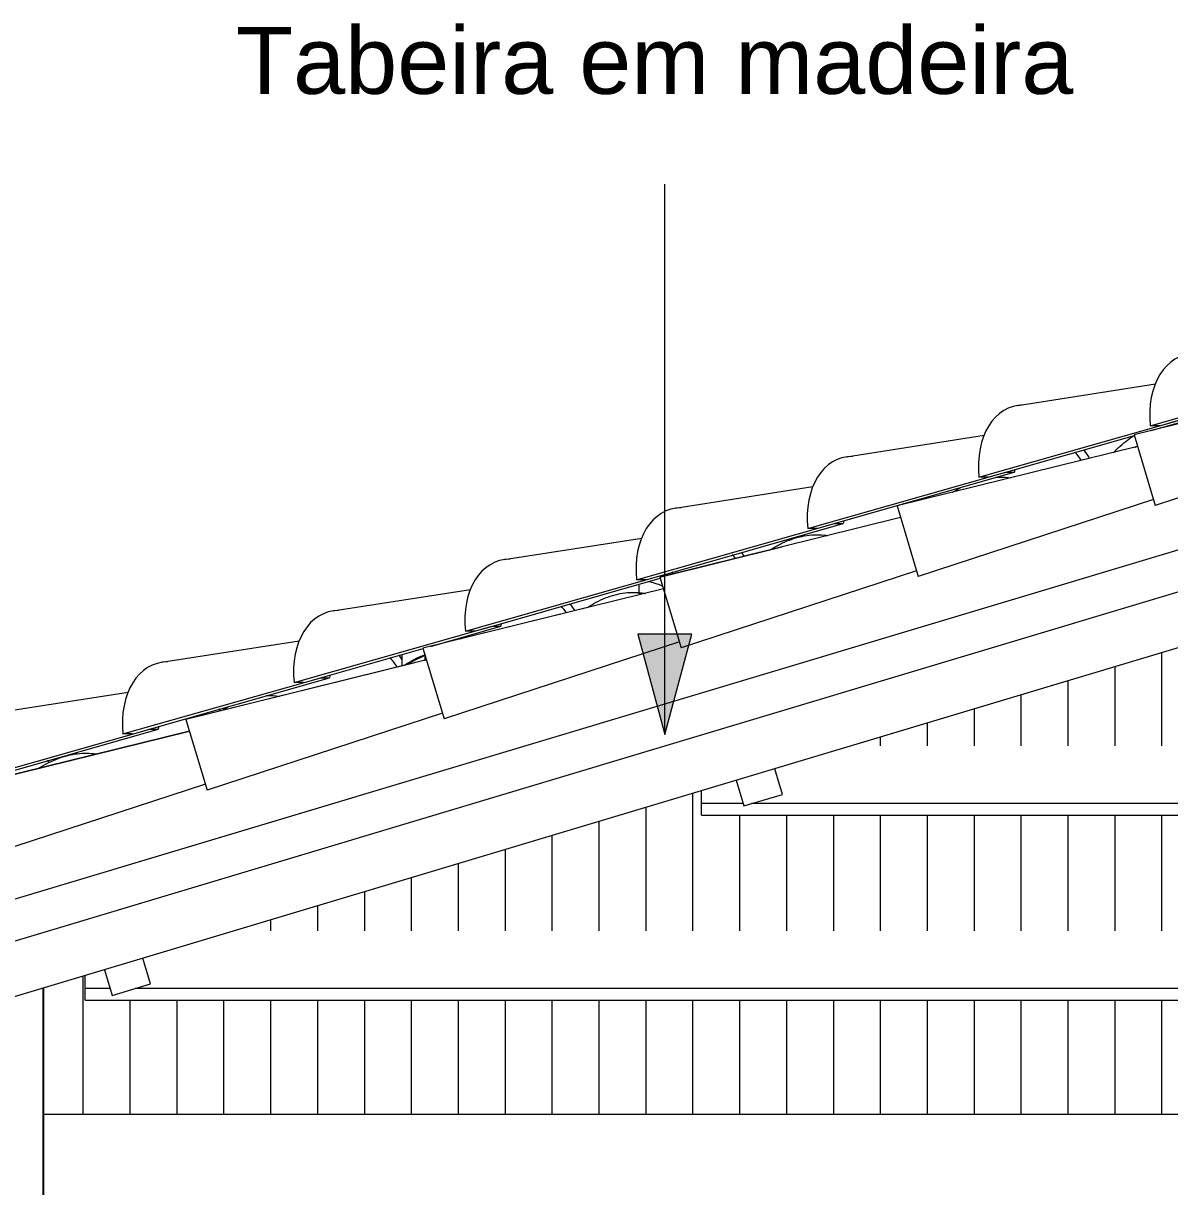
# Model space of a CAD drawing. Header units: millimetres. Extents: x -12976 to 58202, y -2238 to 7407.
# Drawn here: x 13806 to 15518, y 2466 to 4202 of the extents above; entities that cross this region are included whole.
import ezdxf

# ---------------------------------------------------------------- set-up
doc = ezdxf.new("R2010")
doc.units = ezdxf.units.MM
for name, color, linetype, lineweight in [('A-GENM', 13, 'Continuous', 9), ('A-GLAZ-CURT', 52, 'Continuous', 9), ('A-GLAZ-CWMG', 51, 'Continuous', 9), ('A-ROOF', 132, 'Continuous', 9), ('A-ROOF-OTLN', 132, 'Continuous', 9), ('A-ROOF-PATT', 132, 'Continuous', 9), ('G-ANNO-TEXT', 231, 'Continuous', 9), ('S-COLS', 52, 'Continuous', 25)]:
    doc.layers.add(name, color=color, linetype=linetype, lineweight=lineweight)
doc.styles.add('Arial', font='arial.ttf', dxfattribs={"height": 100})

# ---------------------------------------------------------------- blocks, each defined once
blk = doc.blocks.new('Rectangular Mullion - Terça-3920163-FACHADA LATERAL DIREITA')
at = {"layer": 'A-GLAZ-CWMG'}
for p, q in [((-22257.1, 2761.9), (-22257.1, 2781.3)), ((-22257.1, 2744.7), (-22257.1, 2761.9)), ((-22220, 2761.9), (-22257.1, 2761.9)), ((-19319.7, 2761.9), (-22182.4, 2761.9)), ((-22257.1, 2744.7), (-19319.7, 2744.7))]:
    blk.add_line(p, q, dxfattribs=at)
blk = doc.blocks.new('Rectangular Mullion - Terça-3920164-FACHADA LATERAL DIREITA')
at = {"layer": 'A-GLAZ-CWMG'}
for p, q in [((-21337.1, 3037.9), (-21337.1, 3057.3)), ((-21337.1, 3020.7), (-21337.1, 3037.9)), ((-21274.9, 3037.9), (-21337.1, 3037.9)), ((-21337.1, 3020.7), (-19319.7, 3020.7)), ((-19319.7, 3037.9), (-21262.4, 3037.9))]:
    blk.add_line(p, q, dxfattribs=at)
blk = doc.blocks.new('Rectangular Mullion - Caibro-3920123-FACHADA LATERAL DIREITA')
at = {"layer": 'A-GLAZ-CWMG'}
for p, q in [((-23136.9, 2663.5), (-19336.9, 3803.5)), ((-23119.7, 2606), (-19319.7, 3746))]:
    blk.add_line(p, q, dxfattribs=at)
blk = doc.blocks.new('Rectangular Mullion - Terça-4316051-FACHADA LATERAL DIREITA')
at = {"layer": 'A-GLAZ-CWMG'}
for p, q in [((-22159.4, 2768.8), (-22170.9, 2807.1)), ((-22228.4, 2789.9), (-22216.9, 2751.6)), ((-22216.9, 2751.6), (-22159.4, 2768.8))]:
    blk.add_line(p, q, dxfattribs=at)
blk = doc.blocks.new('Rectangular Mullion - Terça-4316052-FACHADA LATERAL DIREITA')
at = {"layer": 'A-GLAZ-CWMG'}
for p, q in [((-21285.4, 3072.8), (-21273.9, 3034.5)), ((-21216.4, 3051.7), (-21227.9, 3090)), ((-21273.9, 3034.5), (-21216.4, 3051.7))]:
    blk.add_line(p, q, dxfattribs=at)
blk = doc.blocks.new('COLONIAL BASE - COLONIAL BASE-V119-FACHADA LATERAL DIREITA')
at = {"layer": 'A-GLAZ-CURT'}
blk.add_line((-22455.5, 3040), (-22814.6, 2951.3), dxfattribs=at)
blk = doc.blocks.new('COLONIAL BASE - COLONIAL BASE-V120-FACHADA LATERAL DIREITA')
at = {"layer": 'A-GLAZ-CURT'}
blk.add_line((-21747.8, 3252.3), (-22106.9, 3163.6), dxfattribs=at)
blk = doc.blocks.new('COLONIAL BASE - COLONIAL BASE-V123-FACHADA LATERAL DIREITA')
at = {"layer": 'A-GLAZ-CURT'}
for p, q in [((-22455.5, 3040), (-22814.6, 2951.3)), ((-22814.6, 2951.3), (-22783, 2845.9)), ((-22431.7, 2960.8), (-22783, 2845.9))]:
    blk.add_line(p, q, dxfattribs=at)
blk = doc.blocks.new('COLONIAL BASE - COLONIAL BASE-V124-FACHADA LATERAL DIREITA')
at = {"layer": 'A-GLAZ-CURT'}
for p, q in [((-20332.4, 3676.9), (-20691.5, 3588.2)), ((-20309, 3597.6), (-20659.9, 3482.9)), ((-20691.5, 3588.2), (-20659.9, 3482.9))]:
    blk.add_line(p, q, dxfattribs=at)
blk = doc.blocks.new('Colonial cumeeira - hip-4041867-FACHADA LATERAL DIREITA')
at = {"layer": 'A-GENM', "color": 8}
for p, q in [((-20667.5, 3601.8), (-20371.9, 3685.8)), ((-20638.5, 3606), (-20359.2, 3685.8)), ((-20865.3, 3632), (-20659.8, 3664.2)), ((-20923.1, 3525.1), (-20627.5, 3609.2)), ((-20653.3, 3601.8), (-20667.5, 3601.8)), ((-20666, 3594.5), (-20614.7, 3609.2)), ((-21120.9, 3555.4), (-20915.3, 3587.6)), ((-20893.4, 3529.6), (-20691.2, 3587.3)), ((-21178.6, 3448.4), (-20883, 3532.5)), ((-21149.6, 3452.7), (-20870.4, 3532.4)), ((-20908.9, 3525.1), (-20923.1, 3525.1)), ((-20883, 3532.5), (-20870.3, 3532.5)), ((-21376.4, 3478.7), (-21170.9, 3510.9)), ((-21434.2, 3371.8), (-21138.6, 3455.8)), ((-21393.7, 3379.3), (-21125.8, 3455.8)), ((-21138.6, 3455.8), (-21125.8, 3455.8)), ((-21164.4, 3448.4), (-21178.6, 3448.4)), ((-21632, 3402), (-21426.5, 3434.2)), ((-21689.7, 3295.1), (-21394.1, 3379.2)), ((-21664.6, 3298.2), (-21398.7, 3374.2)), ((-21420, 3371.8), (-21434.2, 3371.8)), ((-21404.3, 3376.3), (-21394.1, 3379.2)), ((-21394.1, 3379.2), (-21386, 3379.2)), ((-21887.5, 3325.4), (-21682, 3357.6)), ((-21945.3, 3218.4), (-21649.7, 3302.5)), ((-21741.9, 3272.5), (-21636.9, 3302.5)), ((-21649.7, 3302.5), (-21636.9, 3302.5)), ((-21675.6, 3295.1), (-21689.7, 3295.1)), ((-22143.1, 3248.7), (-21937.6, 3280.9)), ((-21916.3, 3222.7), (-21752.9, 3269.4)), ((-22200.8, 3141.8), (-21905.2, 3225.8)), ((-22171.8, 3146), (-21892.5, 3225.8)), ((-21931.1, 3218.4), (-21945.3, 3218.4)), ((-21905.2, 3225.8), (-21892.5, 3225.8)), ((-22398.7, 3172), (-22193.1, 3204.2)), ((-22456.4, 3065.1), (-22160.8, 3149.2)), ((-22426.2, 3069.7), (-22148, 3149.2)), ((-22160.8, 3149.2), (-22148, 3149.2)), ((-22186.7, 3141.8), (-22200.8, 3141.8))]:
    blk.add_line(p, q, dxfattribs=at)
for centre, major_axis, start_param, end_param in [((-20583.5, 3594.4), (-33.8, 112.5), 6.078575, 7.585498), ((-20839.1, 3517.8), (-33.8, 112.5), 6.078575, 7.585498), ((-20811.2, 3503.1), (-23.8, 79.5), 5.12794, 5.329398), ((-20811.2, 3503.1), (-28.7, 95.8), 5.046503, 5.209346), ((-21094.6, 3441.1), (-33.8, 112.5), 6.078575, 7.585498), ((-20811.2, 3503.1), (-23.8, 79.5), 0.938757, 0.996269), ((-21066.7, 3426.5), (-28.7, 95.8), 5.193983, 5.209346), ((-21350.2, 3364.4), (-33.8, 112.5), 6.078575, 7.585498), ((-21066.7, 3426.5), (-23.8, 79.5), 5.316467, 5.329398), ((-21066.7, 3426.5), (-23.8, 79.5), 0.938757, 0.996269), ((-21605.7, 3287.8), (-33.8, 112.5), 6.078575, 7.585498), ((-21322.3, 3349.8), (-23.8, 79.5), 5.246468, 5.329398), ((-21322.3, 3349.8), (-28.7, 95.8), 5.131357, 5.209346), ((-21322.3, 3349.8), (-23.8, 79.5), 0.938757, 0.978485), ((-21577.8, 3273.1), (-28.7, 95.8), 5.077804, 5.209346), ((-21861.3, 3211.1), (-33.8, 112.5), 6.078575, 7.585498), ((-21577.8, 3273.1), (-23.8, 79.5), 5.165978, 5.329398), ((-21577.8, 3273.1), (-23.8, 79.5), 0.938757, 0.996269), ((-22116.8, 3134.4), (-33.8, 112.5), 6.078575, 7.585498), ((-21833.4, 3196.5), (-23.8, 79.5), 5.0981, 5.329398), ((-21833.4, 3196.5), (-28.7, 95.8), 5.128997, 5.209346), ((-21833.4, 3196.5), (-23.8, 79.5), 0.938757, 0.996269), ((-22088.9, 3119.8), (-23.8, 79.5), 5.283311, 5.329398), ((-22088.9, 3119.8), (-23.8, 79.5), 0.938757, 0.996269), ((-22344.5, 3043.1), (-23.8, 79.5), 5.28053, 5.329398), ((-22344.5, 3043.1), (-28.7, 95.8), 5.192639, 5.209346)]:
    blk.add_ellipse(centre, major_axis=major_axis, ratio=0.691714, start_param=start_param, end_param=end_param, dxfattribs=at)

msp = doc.modelspace()

# ---------------------------------------------------------------- hatches: boundary and pattern name
at = {"layer": 'A-ROOF-PATT'}
h = msp.add_hatch(dxfattribs=at)
h.set_pattern_fill('FP_18', color=256, style=0, pattern_type=2)
h.set_pattern_definition([(90, (36155.91, 5622.11), (-70, 4e-15), [])])
h.paths.add_polyline_path([(13210.3, 2574.7), (13636.5, 2574.7), (13636.5, 2702.6), (13314.7, 2606)])
h.paths.add_polyline_path([(31165.7, 2574.7), (32156.3, 2574.7), (32156.3, 2670), (30856.3, 2670), (30856.3, 2574.7)])
h.paths.add_polyline_path([(32528.2, 2574.7), (32782.3, 2574.7), (32356.3, 2702.5), (32356.3, 2574.7)])
h.paths.add_polyline_path([(16836.3, 2574.7), (16836.3, 2744.7), (13898.8, 2744.7), (13898.8, 2781.3), (13836.5, 2762.6), (13836.5, 2574.7), (16518.6, 2574.7)])
h.paths.add_polyline_path([(14134.2, 2848.1), (16836.3, 2848.1), (16836.3, 3020.7), (14818.8, 3020.7), (14818.8, 3057.3), (14121.6, 2848.1)])
h.paths.add_polyline_path([(15581.9, 3124.1), (16836.3, 3124.1), (16836.3, 3296.7), (15738.8, 3296.7), (15738.8, 3333.3), (15041.6, 3124.1), (15496.7, 3124.1)])
h.paths.add_polyline_path([(16688.9, 3400.1), (16836.3, 3400.1), (16836.3, 3572.7), (16658.8, 3572.7), (16658.8, 3609.3), (15961.6, 3400.1), (16603.8, 3400.1)])
at = {"layer": 'G-ANNO-TEXT'}
msp.add_hatch(color=7, dxfattribs=at).paths.add_polyline_path([(14763.8, 3140.8), (14804, 3290.8), (14723.6, 3290.8)])

# ---------------------------------------------------------------- linework, layer by layer
at = {"layer": 'A-GLAZ-CURT'}
for p, q in [((15823.5, 3676.9), (15464.4, 3588.2)), ((15752.2, 3659.3), (15464.4, 3588.2)), ((15469.6, 3570.7), (15110.6, 3482.1)), ((15469.6, 3570.7), (15110.6, 3482.1)), ((15467.3, 3570.5), (15467.3, 3569.7)), ((15115.8, 3464.6), (14756.7, 3375.9)), ((14756.7, 3375.9), (14938.6, 3420.8)), ((14762, 3358.4), (14402.9, 3269.8)), ((14725.6, 3350.7), (14725.6, 3365.2)), ((14664.7, 3334.4), (14402.9, 3269.8)), ((14408.1, 3252.3), (14049.1, 3163.6)), ((14390.9, 3248), (14049.1, 3163.6)), ((14371.7, 3242.9), (14371.7, 3260.4)), ((14405.8, 3260), (14405.8, 3251.1)), ((14125.6, 3182.5), (14049.1, 3163.6)), ((13695.2, 3057.5), (14054.3, 3146.1)), ((13695.2, 3057.5), (13851.7, 3096.1))]:
    msp.add_line(p, q, dxfattribs=at)
for points, knots in [([(15433.5, 3561.4), (15436.9, 3564.9), (15443.8, 3571.7), (15454.2, 3580.3), (15461.3, 3585.2), (15464.7, 3587.4)], [-0.9987785, -0.9987785, -0.9987785, -0.9987785, -0.9464286, -0.8928571, -0.8454069, -0.8454069, -0.8454069, -0.8454069]), ([(14921.2, 3416.6), (14923.4, 3418.1), (14930.4, 3422.4), (14942.4, 3428.5), (14957.3, 3434.1), (14977.1, 3438.9), (14993.6, 3439.7), (15004.8, 3438.1), (15006.5, 3437.8)], [-0.636436, -0.636436, -0.636436, -0.636436, -0.6111111, -0.5555556, -0.5, -0.4444444, -0.3333333, -0.3124622, -0.3124622, -0.3124622, -0.3124622]), ([(14739.8, 3369.3), (14744, 3368.5), (14751.2, 3366.6), (14758.1, 3363.7), (14760.9, 3362.4)], [-0.8683655, -0.8683655, -0.8683655, -0.8683655, -0.75, -0.6625936, -0.6625936, -0.6625936, -0.6625936]), ([(14648.2, 3330.4), (14657, 3336.3), (14675.8, 3346.2), (14699.8, 3352.4), (14719.2, 3353.5), (14729.2, 3352.5), (14734.4, 3351.5), (14735, 3351.4)], [-0.5617007, -0.5617007, -0.5617007, -0.5617007, -0.4285714, -0.2857143, -0.2142857, -0.1428571, -0.1338672, -0.1338672, -0.1338672, -0.1338672]), ([(14374.5, 3243.7), (14376.5, 3245.1), (14382.7, 3249.2), (14393.1, 3254.9), (14401.5, 3258.6), (14405.8, 3260.1)], [-0.2770539, -0.2770539, -0.2770539, -0.2770539, -0.2222222, -0.1111111, 0, 0, 0, 0]), ([(14405.8, 3258.6), (14400.3, 3256.5), (14391.6, 3252.5), (14383.2, 3247.4), (14380.2, 3245.3)], [-0.2121463, -0.2121463, -0.2121463, -0.2121463, -0.1111111, -0.0537431, -0.0537431, -0.0537431, -0.0537431]), ([(13829.3, 3090.5), (13829.6, 3090.7), (13834.6, 3093.9), (13844.2, 3099.4), (13858.5, 3105.6), (13872.8, 3110.1), (13891.9, 3113.6), (13905.9, 3113.4), (13914.9, 3112)], [-0.6350677, -0.6350677, -0.6350677, -0.6350677, -0.6315789, -0.5789474, -0.5263158, -0.4736842, -0.4210526, -0.3157895, -0.3157895, -0.3157895, -0.3157895])]:
    msp.add_open_spline(points, degree=3, knots=knots, dxfattribs=at)
for points in [[(15465.4, 3569.2), (15466.1, 3569.7), (15466.7, 3570.1), (15467.3, 3570.5)], [(15258.1, 3524.9), (15265.4, 3525.3), (15272.6, 3525), (15279.7, 3523.9)], [(15194, 3502.7), (15198.2, 3505.4), (15202.4, 3507.8), (15206.6, 3510)], [(14729.6, 3350.2), (14728.2, 3350.4), (14726.9, 3350.6), (14725.6, 3350.7)], [(14455.8, 3284.7), (14457.4, 3284.6), (14459, 3284.4), (14460.5, 3284.2)], [(14168.8, 3199), (14175.5, 3199.3), (14182.1, 3199), (14188.6, 3197.9)], [(14102.4, 3176.7), (14105.8, 3179), (14109.4, 3181), (14112.9, 3182.9)]]:
    msp.add_open_spline(points, degree=3, dxfattribs=at)
at = {"layer": 'A-ROOF'}
msp.add_line((13836.5, 2574.7), (16836.3, 2574.7), dxfattribs=at)
at = {"layer": 'A-ROOF-OTLN'}
msp.add_line((16836.3, 3662.5), (13036.3, 2522.5), dxfattribs=at)
at = {"layer": 'G-ANNO-TEXT', "color": 7}
for p, q in [((14763.8, 3140.8), (14763.8, 3962.3)), ((14804, 3290.8), (14723.6, 3290.8)), ((14723.6, 3290.8), (14763.8, 3140.8)), ((14763.8, 3140.8), (14804, 3290.8))]:
    msp.add_line(p, q, dxfattribs=at)
at = {"layer": 'S-COLS'}
msp.add_line((13836.5, 0), (13836.5, 2762.6), dxfattribs=at)

# ---------------------------------------------------------------- block references
at = {"layer": 'A-GENM', "color": 7}
msp.add_blockref('Colonial cumeeira - hip-4041867-FACHADA LATERAL DIREITA', (36155.9, 0), dxfattribs=at)
at = {"layer": 'A-GLAZ-CURT'}
for name, p in [('COLONIAL BASE - COLONIAL BASE-V119-FACHADA LATERAL DIREITA', (38279, 636.9)), ('COLONIAL BASE - COLONIAL BASE-V119-FACHADA LATERAL DIREITA', (38279, 636.9)), ('COLONIAL BASE - COLONIAL BASE-V119-FACHADA LATERAL DIREITA', (38279, 636.9)), ('COLONIAL BASE - COLONIAL BASE-V119-FACHADA LATERAL DIREITA', (38279, 636.9)), ('COLONIAL BASE - COLONIAL BASE-V119-FACHADA LATERAL DIREITA', (38279, 636.9)), ('COLONIAL BASE - COLONIAL BASE-V119-FACHADA LATERAL DIREITA', (38279, 636.9)), ('COLONIAL BASE - COLONIAL BASE-V119-FACHADA LATERAL DIREITA', (38279, 636.9)), ('COLONIAL BASE - COLONIAL BASE-V119-FACHADA LATERAL DIREITA', (38279, 636.9)), ('COLONIAL BASE - COLONIAL BASE-V119-FACHADA LATERAL DIREITA', (38279, 636.9)), ('COLONIAL BASE - COLONIAL BASE-V119-FACHADA LATERAL DIREITA', (38279, 636.9)), ('COLONIAL BASE - COLONIAL BASE-V119-FACHADA LATERAL DIREITA', (38279, 636.9)), ('COLONIAL BASE - COLONIAL BASE-V119-FACHADA LATERAL DIREITA', (38279, 636.9)), ('COLONIAL BASE - COLONIAL BASE-V119-FACHADA LATERAL DIREITA', (38279, 636.9)), ('COLONIAL BASE - COLONIAL BASE-V119-FACHADA LATERAL DIREITA', (38279, 636.9)), ('COLONIAL BASE - COLONIAL BASE-V119-FACHADA LATERAL DIREITA', (38279, 636.9)), ('COLONIAL BASE - COLONIAL BASE-V119-FACHADA LATERAL DIREITA', (38279, 636.9)), ('COLONIAL BASE - COLONIAL BASE-V119-FACHADA LATERAL DIREITA', (38279, 636.9)), ('COLONIAL BASE - COLONIAL BASE-V119-FACHADA LATERAL DIREITA', (38279, 636.9)), ('COLONIAL BASE - COLONIAL BASE-V119-FACHADA LATERAL DIREITA', (38279, 636.9)), ('COLONIAL BASE - COLONIAL BASE-V119-FACHADA LATERAL DIREITA', (38279, 636.9)), ('COLONIAL BASE - COLONIAL BASE-V119-FACHADA LATERAL DIREITA', (38279, 636.9)), ('COLONIAL BASE - COLONIAL BASE-V119-FACHADA LATERAL DIREITA', (38279, 636.9)), ('COLONIAL BASE - COLONIAL BASE-V119-FACHADA LATERAL DIREITA', (38279, 636.9)), ('COLONIAL BASE - COLONIAL BASE-V119-FACHADA LATERAL DIREITA', (38279, 636.9)), ('COLONIAL BASE - COLONIAL BASE-V119-FACHADA LATERAL DIREITA', (38279, 636.9)), ('COLONIAL BASE - COLONIAL BASE-V124-FACHADA LATERAL DIREITA', (36155.9, 0)), ('COLONIAL BASE - COLONIAL BASE-V119-FACHADA LATERAL DIREITA', (37925.1, 530.8)), ('COLONIAL BASE - COLONIAL BASE-V119-FACHADA LATERAL DIREITA', (37925.1, 530.8)), ('COLONIAL BASE - COLONIAL BASE-V119-FACHADA LATERAL DIREITA', (37925.1, 530.8)), ('COLONIAL BASE - COLONIAL BASE-V119-FACHADA LATERAL DIREITA', (37925.1, 530.8)), ('COLONIAL BASE - COLONIAL BASE-V119-FACHADA LATERAL DIREITA', (37925.1, 530.8)), ('COLONIAL BASE - COLONIAL BASE-V119-FACHADA LATERAL DIREITA', (37925.1, 530.8)), ('COLONIAL BASE - COLONIAL BASE-V119-FACHADA LATERAL DIREITA', (37925.1, 530.8)), ('COLONIAL BASE - COLONIAL BASE-V119-FACHADA LATERAL DIREITA', (37925.1, 530.8)), ('COLONIAL BASE - COLONIAL BASE-V119-FACHADA LATERAL DIREITA', (37925.1, 530.8)), ('COLONIAL BASE - COLONIAL BASE-V119-FACHADA LATERAL DIREITA', (37925.1, 530.8)), ('COLONIAL BASE - COLONIAL BASE-V119-FACHADA LATERAL DIREITA', (37925.1, 530.8)), ('COLONIAL BASE - COLONIAL BASE-V119-FACHADA LATERAL DIREITA', (37925.1, 530.8)), ('COLONIAL BASE - COLONIAL BASE-V119-FACHADA LATERAL DIREITA', (37925.1, 530.8)), ('COLONIAL BASE - COLONIAL BASE-V119-FACHADA LATERAL DIREITA', (37925.1, 530.8)), ('COLONIAL BASE - COLONIAL BASE-V119-FACHADA LATERAL DIREITA', (37925.1, 530.8)), ('COLONIAL BASE - COLONIAL BASE-V119-FACHADA LATERAL DIREITA', (37925.1, 530.8)), ('COLONIAL BASE - COLONIAL BASE-V119-FACHADA LATERAL DIREITA', (37925.1, 530.8)), ('COLONIAL BASE - COLONIAL BASE-V119-FACHADA LATERAL DIREITA', (37925.1, 530.8)), ('COLONIAL BASE - COLONIAL BASE-V119-FACHADA LATERAL DIREITA', (37925.1, 530.8)), ('COLONIAL BASE - COLONIAL BASE-V119-FACHADA LATERAL DIREITA', (37925.1, 530.8)), ('COLONIAL BASE - COLONIAL BASE-V119-FACHADA LATERAL DIREITA', (37925.1, 530.8)), ('COLONIAL BASE - COLONIAL BASE-V119-FACHADA LATERAL DIREITA', (37925.1, 530.8)), ('COLONIAL BASE - COLONIAL BASE-V119-FACHADA LATERAL DIREITA', (37925.1, 530.8)), ('COLONIAL BASE - COLONIAL BASE-V119-FACHADA LATERAL DIREITA', (37925.1, 530.8)), ('COLONIAL BASE - COLONIAL BASE-V119-FACHADA LATERAL DIREITA', (37925.1, 530.8)), ('COLONIAL BASE - COLONIAL BASE-V119-FACHADA LATERAL DIREITA', (37925.1, 530.8)), ('COLONIAL BASE - COLONIAL BASE-V123-FACHADA LATERAL DIREITA', (37925.1, 530.8)), ('COLONIAL BASE - COLONIAL BASE-V119-FACHADA LATERAL DIREITA', (37571.3, 424.6)), ('COLONIAL BASE - COLONIAL BASE-V119-FACHADA LATERAL DIREITA', (37571.3, 424.6)), ('COLONIAL BASE - COLONIAL BASE-V119-FACHADA LATERAL DIREITA', (37571.3, 424.6)), ('COLONIAL BASE - COLONIAL BASE-V119-FACHADA LATERAL DIREITA', (37571.3, 424.6)), ('COLONIAL BASE - COLONIAL BASE-V119-FACHADA LATERAL DIREITA', (37571.3, 424.6)), ('COLONIAL BASE - COLONIAL BASE-V119-FACHADA LATERAL DIREITA', (37571.3, 424.6)), ('COLONIAL BASE - COLONIAL BASE-V119-FACHADA LATERAL DIREITA', (37571.3, 424.6)), ('COLONIAL BASE - COLONIAL BASE-V119-FACHADA LATERAL DIREITA', (37571.3, 424.6)), ('COLONIAL BASE - COLONIAL BASE-V119-FACHADA LATERAL DIREITA', (37571.3, 424.6)), ('COLONIAL BASE - COLONIAL BASE-V119-FACHADA LATERAL DIREITA', (37571.3, 424.6)), ('COLONIAL BASE - COLONIAL BASE-V119-FACHADA LATERAL DIREITA', (37571.3, 424.6)), ('COLONIAL BASE - COLONIAL BASE-V119-FACHADA LATERAL DIREITA', (37571.3, 424.6)), ('COLONIAL BASE - COLONIAL BASE-V119-FACHADA LATERAL DIREITA', (37571.3, 424.6)), ('COLONIAL BASE - COLONIAL BASE-V119-FACHADA LATERAL DIREITA', (37571.3, 424.6)), ('COLONIAL BASE - COLONIAL BASE-V119-FACHADA LATERAL DIREITA', (37571.3, 424.6)), ('COLONIAL BASE - COLONIAL BASE-V119-FACHADA LATERAL DIREITA', (37571.3, 424.6)), ('COLONIAL BASE - COLONIAL BASE-V119-FACHADA LATERAL DIREITA', (37571.3, 424.6)), ('COLONIAL BASE - COLONIAL BASE-V119-FACHADA LATERAL DIREITA', (37571.3, 424.6)), ('COLONIAL BASE - COLONIAL BASE-V119-FACHADA LATERAL DIREITA', (37571.3, 424.6)), ('COLONIAL BASE - COLONIAL BASE-V119-FACHADA LATERAL DIREITA', (37571.3, 424.6)), ('COLONIAL BASE - COLONIAL BASE-V119-FACHADA LATERAL DIREITA', (37571.3, 424.6)), ('COLONIAL BASE - COLONIAL BASE-V119-FACHADA LATERAL DIREITA', (37571.3, 424.6)), ('COLONIAL BASE - COLONIAL BASE-V119-FACHADA LATERAL DIREITA', (37571.3, 424.6)), ('COLONIAL BASE - COLONIAL BASE-V119-FACHADA LATERAL DIREITA', (37571.3, 424.6)), ('COLONIAL BASE - COLONIAL BASE-V119-FACHADA LATERAL DIREITA', (37571.3, 424.6)), ('COLONIAL BASE - COLONIAL BASE-V119-FACHADA LATERAL DIREITA', (37571.3, 424.6)), ('COLONIAL BASE - COLONIAL BASE-V119-FACHADA LATERAL DIREITA', (37571.3, 424.6)), ('COLONIAL BASE - COLONIAL BASE-V119-FACHADA LATERAL DIREITA', (37571.3, 424.6)), ('COLONIAL BASE - COLONIAL BASE-V123-FACHADA LATERAL DIREITA', (37571.3, 424.6)), ('COLONIAL BASE - COLONIAL BASE-V119-FACHADA LATERAL DIREITA', (37217.4, 318.5)), ('COLONIAL BASE - COLONIAL BASE-V119-FACHADA LATERAL DIREITA', (37217.4, 318.5)), ('COLONIAL BASE - COLONIAL BASE-V119-FACHADA LATERAL DIREITA', (37217.4, 318.5)), ('COLONIAL BASE - COLONIAL BASE-V119-FACHADA LATERAL DIREITA', (37217.4, 318.5)), ('COLONIAL BASE - COLONIAL BASE-V119-FACHADA LATERAL DIREITA', (37217.4, 318.5)), ('COLONIAL BASE - COLONIAL BASE-V119-FACHADA LATERAL DIREITA', (37217.4, 318.5)), ('COLONIAL BASE - COLONIAL BASE-V119-FACHADA LATERAL DIREITA', (37217.4, 318.5)), ('COLONIAL BASE - COLONIAL BASE-V119-FACHADA LATERAL DIREITA', (37217.4, 318.5)), ('COLONIAL BASE - COLONIAL BASE-V119-FACHADA LATERAL DIREITA', (37217.4, 318.5)), ('COLONIAL BASE - COLONIAL BASE-V119-FACHADA LATERAL DIREITA', (37217.4, 318.5)), ('COLONIAL BASE - COLONIAL BASE-V119-FACHADA LATERAL DIREITA', (37217.4, 318.5)), ('COLONIAL BASE - COLONIAL BASE-V119-FACHADA LATERAL DIREITA', (37217.4, 318.5)), ('COLONIAL BASE - COLONIAL BASE-V119-FACHADA LATERAL DIREITA', (37217.4, 318.5)), ('COLONIAL BASE - COLONIAL BASE-V119-FACHADA LATERAL DIREITA', (37217.4, 318.5)), ('COLONIAL BASE - COLONIAL BASE-V119-FACHADA LATERAL DIREITA', (37217.4, 318.5)), ('COLONIAL BASE - COLONIAL BASE-V119-FACHADA LATERAL DIREITA', (37217.4, 318.5)), ('COLONIAL BASE - COLONIAL BASE-V119-FACHADA LATERAL DIREITA', (37217.4, 318.5)), ('COLONIAL BASE - COLONIAL BASE-V119-FACHADA LATERAL DIREITA', (37217.4, 318.5)), ('COLONIAL BASE - COLONIAL BASE-V119-FACHADA LATERAL DIREITA', (37217.4, 318.5)), ('COLONIAL BASE - COLONIAL BASE-V119-FACHADA LATERAL DIREITA', (37217.4, 318.5)), ('COLONIAL BASE - COLONIAL BASE-V119-FACHADA LATERAL DIREITA', (37217.4, 318.5)), ('COLONIAL BASE - COLONIAL BASE-V119-FACHADA LATERAL DIREITA', (37217.4, 318.5)), ('COLONIAL BASE - COLONIAL BASE-V119-FACHADA LATERAL DIREITA', (37217.4, 318.5)), ('COLONIAL BASE - COLONIAL BASE-V119-FACHADA LATERAL DIREITA', (37217.4, 318.5)), ('COLONIAL BASE - COLONIAL BASE-V119-FACHADA LATERAL DIREITA', (37217.4, 318.5)), ('COLONIAL BASE - COLONIAL BASE-V119-FACHADA LATERAL DIREITA', (37217.4, 318.5)), ('COLONIAL BASE - COLONIAL BASE-V119-FACHADA LATERAL DIREITA', (37217.4, 318.5)), ('COLONIAL BASE - COLONIAL BASE-V119-FACHADA LATERAL DIREITA', (37217.4, 318.5)), ('COLONIAL BASE - COLONIAL BASE-V119-FACHADA LATERAL DIREITA', (37217.4, 318.5)), ('COLONIAL BASE - COLONIAL BASE-V123-FACHADA LATERAL DIREITA', (37217.4, 318.5)), ('COLONIAL BASE - COLONIAL BASE-V123-FACHADA LATERAL DIREITA', (36863.6, 212.3)), ('COLONIAL BASE - COLONIAL BASE-V120-FACHADA LATERAL DIREITA', (36155.9, 0)), ('COLONIAL BASE - COLONIAL BASE-V120-FACHADA LATERAL DIREITA', (36155.9, 0)), ('COLONIAL BASE - COLONIAL BASE-V120-FACHADA LATERAL DIREITA', (36155.9, 0)), ('COLONIAL BASE - COLONIAL BASE-V120-FACHADA LATERAL DIREITA', (36155.9, 0)), ('COLONIAL BASE - COLONIAL BASE-V120-FACHADA LATERAL DIREITA', (36155.9, 0)), ('COLONIAL BASE - COLONIAL BASE-V120-FACHADA LATERAL DIREITA', (36155.9, 0)), ('COLONIAL BASE - COLONIAL BASE-V120-FACHADA LATERAL DIREITA', (36155.9, 0)), ('COLONIAL BASE - COLONIAL BASE-V120-FACHADA LATERAL DIREITA', (36155.9, 0)), ('COLONIAL BASE - COLONIAL BASE-V120-FACHADA LATERAL DIREITA', (36155.9, 0)), ('COLONIAL BASE - COLONIAL BASE-V120-FACHADA LATERAL DIREITA', (36155.9, 0)), ('COLONIAL BASE - COLONIAL BASE-V120-FACHADA LATERAL DIREITA', (36155.9, 0)), ('COLONIAL BASE - COLONIAL BASE-V120-FACHADA LATERAL DIREITA', (36155.9, 0)), ('COLONIAL BASE - COLONIAL BASE-V120-FACHADA LATERAL DIREITA', (36155.9, 0)), ('COLONIAL BASE - COLONIAL BASE-V120-FACHADA LATERAL DIREITA', (36155.9, 0)), ('COLONIAL BASE - COLONIAL BASE-V120-FACHADA LATERAL DIREITA', (36155.9, 0)), ('COLONIAL BASE - COLONIAL BASE-V120-FACHADA LATERAL DIREITA', (36155.9, 0)), ('COLONIAL BASE - COLONIAL BASE-V120-FACHADA LATERAL DIREITA', (36155.9, 0)), ('COLONIAL BASE - COLONIAL BASE-V120-FACHADA LATERAL DIREITA', (36155.9, 0)), ('COLONIAL BASE - COLONIAL BASE-V120-FACHADA LATERAL DIREITA', (36155.9, 0)), ('COLONIAL BASE - COLONIAL BASE-V120-FACHADA LATERAL DIREITA', (36155.9, 0)), ('COLONIAL BASE - COLONIAL BASE-V120-FACHADA LATERAL DIREITA', (36155.9, 0)), ('COLONIAL BASE - COLONIAL BASE-V120-FACHADA LATERAL DIREITA', (36155.9, 0)), ('COLONIAL BASE - COLONIAL BASE-V120-FACHADA LATERAL DIREITA', (36155.9, 0)), ('COLONIAL BASE - COLONIAL BASE-V120-FACHADA LATERAL DIREITA', (36155.9, 0)), ('COLONIAL BASE - COLONIAL BASE-V120-FACHADA LATERAL DIREITA', (36155.9, 0)), ('COLONIAL BASE - COLONIAL BASE-V120-FACHADA LATERAL DIREITA', (36155.9, 0)), ('COLONIAL BASE - COLONIAL BASE-V120-FACHADA LATERAL DIREITA', (36155.9, 0)), ('COLONIAL BASE - COLONIAL BASE-V120-FACHADA LATERAL DIREITA', (36155.9, 0)), ('COLONIAL BASE - COLONIAL BASE-V120-FACHADA LATERAL DIREITA', (36155.9, 0)), ('COLONIAL BASE - COLONIAL BASE-V120-FACHADA LATERAL DIREITA', (36155.9, 0)), ('COLONIAL BASE - COLONIAL BASE-V119-FACHADA LATERAL DIREITA', (36509.8, 106.2)), ('COLONIAL BASE - COLONIAL BASE-V119-FACHADA LATERAL DIREITA', (36509.8, 106.2)), ('COLONIAL BASE - COLONIAL BASE-V119-FACHADA LATERAL DIREITA', (36509.8, 106.2)), ('COLONIAL BASE - COLONIAL BASE-V119-FACHADA LATERAL DIREITA', (36509.8, 106.2)), ('COLONIAL BASE - COLONIAL BASE-V119-FACHADA LATERAL DIREITA', (36509.8, 106.2)), ('COLONIAL BASE - COLONIAL BASE-V119-FACHADA LATERAL DIREITA', (36509.8, 106.2)), ('COLONIAL BASE - COLONIAL BASE-V119-FACHADA LATERAL DIREITA', (36509.8, 106.2)), ('COLONIAL BASE - COLONIAL BASE-V119-FACHADA LATERAL DIREITA', (36509.8, 106.2)), ('COLONIAL BASE - COLONIAL BASE-V119-FACHADA LATERAL DIREITA', (36509.8, 106.2)), ('COLONIAL BASE - COLONIAL BASE-V119-FACHADA LATERAL DIREITA', (36509.8, 106.2)), ('COLONIAL BASE - COLONIAL BASE-V119-FACHADA LATERAL DIREITA', (36509.8, 106.2)), ('COLONIAL BASE - COLONIAL BASE-V119-FACHADA LATERAL DIREITA', (36509.8, 106.2)), ('COLONIAL BASE - COLONIAL BASE-V119-FACHADA LATERAL DIREITA', (36509.8, 106.2)), ('COLONIAL BASE - COLONIAL BASE-V119-FACHADA LATERAL DIREITA', (36509.8, 106.2)), ('COLONIAL BASE - COLONIAL BASE-V119-FACHADA LATERAL DIREITA', (36509.8, 106.2)), ('COLONIAL BASE - COLONIAL BASE-V119-FACHADA LATERAL DIREITA', (36509.8, 106.2)), ('COLONIAL BASE - COLONIAL BASE-V119-FACHADA LATERAL DIREITA', (36509.8, 106.2)), ('COLONIAL BASE - COLONIAL BASE-V119-FACHADA LATERAL DIREITA', (36509.8, 106.2)), ('COLONIAL BASE - COLONIAL BASE-V119-FACHADA LATERAL DIREITA', (36509.8, 106.2)), ('COLONIAL BASE - COLONIAL BASE-V119-FACHADA LATERAL DIREITA', (36509.8, 106.2)), ('COLONIAL BASE - COLONIAL BASE-V119-FACHADA LATERAL DIREITA', (36509.8, 106.2)), ('COLONIAL BASE - COLONIAL BASE-V119-FACHADA LATERAL DIREITA', (36509.8, 106.2)), ('COLONIAL BASE - COLONIAL BASE-V119-FACHADA LATERAL DIREITA', (36509.8, 106.2)), ('COLONIAL BASE - COLONIAL BASE-V119-FACHADA LATERAL DIREITA', (36509.8, 106.2)), ('COLONIAL BASE - COLONIAL BASE-V119-FACHADA LATERAL DIREITA', (36509.8, 106.2)), ('COLONIAL BASE - COLONIAL BASE-V119-FACHADA LATERAL DIREITA', (36509.8, 106.2)), ('COLONIAL BASE - COLONIAL BASE-V119-FACHADA LATERAL DIREITA', (36509.8, 106.2)), ('COLONIAL BASE - COLONIAL BASE-V119-FACHADA LATERAL DIREITA', (36509.8, 106.2)), ('COLONIAL BASE - COLONIAL BASE-V119-FACHADA LATERAL DIREITA', (36509.8, 106.2)), ('COLONIAL BASE - COLONIAL BASE-V119-FACHADA LATERAL DIREITA', (36509.8, 106.2)), ('COLONIAL BASE - COLONIAL BASE-V119-FACHADA LATERAL DIREITA', (36509.8, 106.2)), ('COLONIAL BASE - COLONIAL BASE-V119-FACHADA LATERAL DIREITA', (36509.8, 106.2)), ('COLONIAL BASE - COLONIAL BASE-V123-FACHADA LATERAL DIREITA', (36509.8, 106.2))]:
    msp.add_blockref(name, p, dxfattribs=at)
at = {"layer": 'A-GLAZ-CWMG'}
for name in ['Rectangular Mullion - Caibro-3920123-FACHADA LATERAL DIREITA', 'Rectangular Mullion - Terça-4316052-FACHADA LATERAL DIREITA', 'Rectangular Mullion - Terça-3920164-FACHADA LATERAL DIREITA', 'Rectangular Mullion - Terça-4316051-FACHADA LATERAL DIREITA', 'Rectangular Mullion - Terça-3920163-FACHADA LATERAL DIREITA']:
    msp.add_blockref(name, (36155.9, 0), dxfattribs=at)

# ---------------------------------------------------------------- texts
at = {"layer": 'G-ANNO-TEXT', "color": 7, "insert": (14123.8, 4196.9), "char_height": 100, "width": 1547.257, "attachment_point": 1, "style": 'Arial'}
msp.add_mtext('Tabeira em madeira', dxfattribs=at)

doc.saveas('drawing.dxf')
